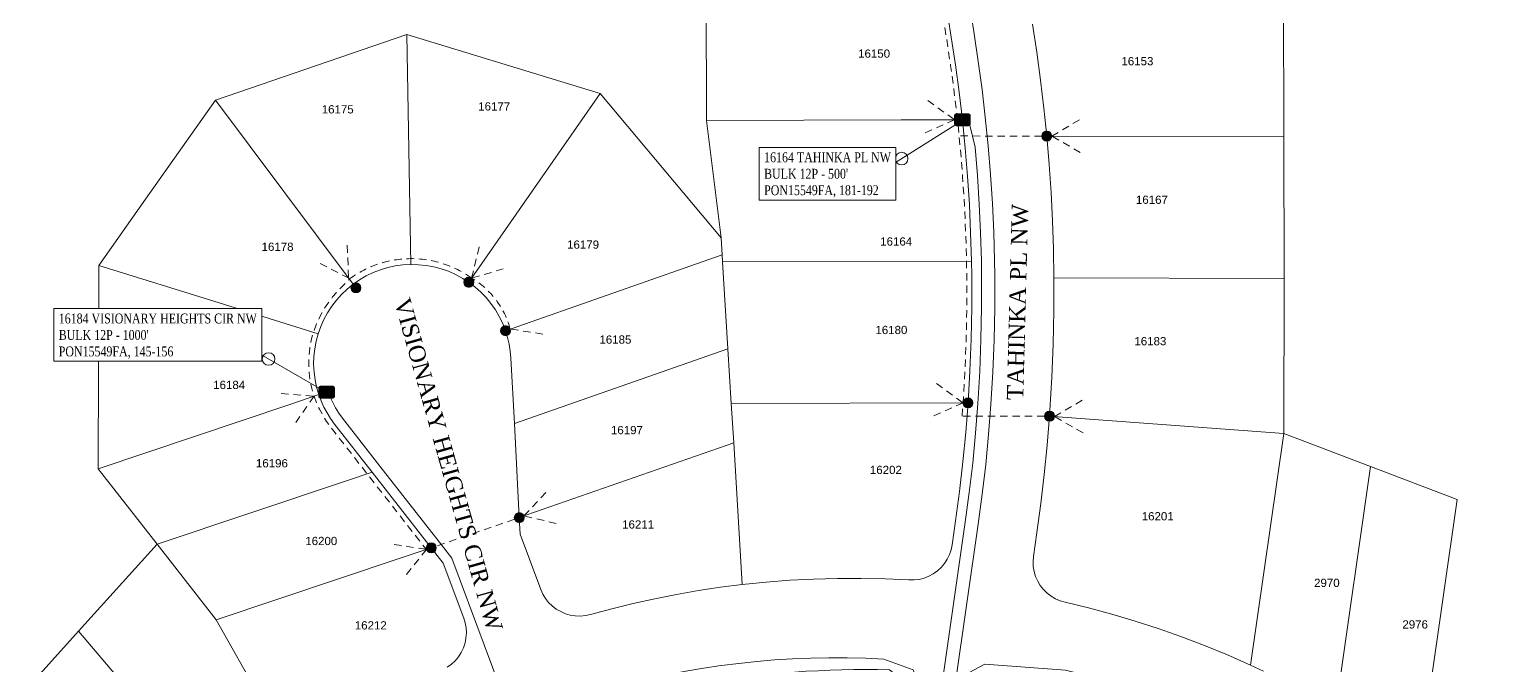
# Model space of a CAD drawing. Header units: feet. Extents: x 865220 to 2774701, y -2240498 to 961524.
# Drawn here: x 2764185 to 2765079, y 953571 to 953957 of the extents above; entities that cross this region are included whole.
import ezdxf
from ezdxf.enums import TextEntityAlignment as Align
from ezdxf.lldxf.tags import DXFTag

# ---------------------------------------------------------------- set-up
doc = ezdxf.new("R2010")
doc.units = ezdxf.units.FT
doc.header["$LTSCALE"] = 0.015
doc.header["$MEASUREMENT"] = 0
doc.linetypes.add('DASHED', pattern=[5, 3, -2])
for name, color, linetype, lineweight in [('144B', 112, '144B', 5), ('DROP BURIED', 7, 'DASHED', 5), ('Parcels', 7, 'Continuous', 0), ('PROP_TEL', 6, 'Continuous', 5), ('RUNNING LINE (UNDERGROUND)', 10, 'Continuous', 40), ('TAIL', 1, 'MST', 5), ('TERMINALS', 7, 'Continuous', 5)]:
    doc.layers.add(name, color=color, linetype=linetype, lineweight=lineweight)
for name, color, linetype in [('Scott County Addresses', 7, 'Continuous'), ('STREET NAME', 7, 'Continuous'), ('TELEPHONE STRUCT-PROP', 6, 'Continuous')]:
    doc.layers.add(name, color=color, linetype=linetype)
doc.styles.add('Dimensions 100', font='arial.ttf')
doc.styles.add('Line', font='txt.shx', dxfattribs={"height": 3})
doc.styles.add('SIMPLEX', font='times.ttf', dxfattribs={"width": 0.8})
doc.styles.get("Standard").update_dxf_attribs({"font": 'times.ttf'})
doc.styles.add('Utilities', font='arial.ttf', dxfattribs={"height": 2.5})
tags = doc.linetypes.add('144B', pattern='A,80,-5,["144B",Line,S=1.5,R=0,X=0,Y=-1.5],-24', length=109).pattern_tags.tags
tags[6] = DXFTag(74, 10)
tags = doc.linetypes.add('MST', pattern='A,5,-5,5,-5,["TAIL",Line,S=1.5,R=0,X=0,Y=-1.5],-20', length=40).pattern_tags.tags
tags[10] = DXFTag(74, 10)

# ---------------------------------------------------------------- blocks, each defined once
blk = doc.blocks.new('ACMAP_ANN_TEMPLATE_Scott County Address')
at = {"layer": 'Scott County Addresses', "style": 'Dimensions 100'}
blk.add_attdef('ScottCountyAddress', (0, 0), '', height=50, dxfattribs=at)
blk = doc.blocks.new('NEW HH')
at = {"ltscale": 40, "true_color": 0xffffff}
h = blk.add_hatch(color=7, dxfattribs=at)
h.dxf.hatch_style = 1
h.paths.add_polyline_path([(-0.061, -0.031, 0.414214), (-0.046, -0.046), (0.046, -0.046, 0.414214), (0.061, -0.031), (0.061, 0.031, 0.414214), (0.046, 0.046), (-0.046, 0.046, 0.414214), (-0.061, 0.031)])
at = {"layer": 'RUNNING LINE (UNDERGROUND)', "color": 6, "lineweight": 0, "const_width": 0.005, "flags": 128}
blk.add_lwpolyline([(-0.061, 0.031), (-0.061, -0.031, 0.414214), (-0.046, -0.046), (0.046, -0.046, 0.414214), (0.061, -0.031), (0.061, 0.031, 0.414214), (0.046, 0.046), (-0.046, 0.046, 0.414214)], format="xyb", close=True, dxfattribs=at)
at = {"layer": 'TELEPHONE STRUCT-PROP', "color": 18, "true_color": 0x000000, "style": 'Utilities'}
blk.add_text('HH', height=0.05, dxfattribs=at).set_placement((0, 0), align=Align.MIDDLE_CENTER)
blk = doc.blocks.new('Proposed FlowerPot')
at = {"lineweight": 5, "ltscale": 100, "true_color": 0xffffff}
h = blk.add_hatch(color=7, dxfattribs=at)
h.dxf.hatch_style = 1
h.paths.add_polyline_path([(-0.06, 0, 0.414214), (0, -0.06, 0.414214), (0.06, 0, 0.414214), (0, 0.06, 0.414214)])
at = {"lineweight": 5, "ltscale": 100}
blk.add_circle((0, 0), 0.0604, dxfattribs=at)
at = {"layer": 'RUNNING LINE (UNDERGROUND)', "color": 6, "lineweight": 5, "const_width": 0.00907, "flags": 128}
blk.add_lwpolyline([(-0.06, 0, -0.414214), (0, 0.06, -0.414214), (0.06, 0, -0.414214), (0, -0.06, -0.414214), (-0.06, 0)], format="xyb", dxfattribs=at)
at = {"color": 18, "linetype": 'ByBlock', "lineweight": 5, "ltscale": 100, "true_color": 0x000000, "style": 'Dimensions 100'}
blk.add_text('F', height=0.0744, dxfattribs=at).set_placement((-0.029, -0.037))
blk = doc.blocks.new('TERMINAL')
at = {"lineweight": 5, "ltscale": 0.5, "flags": 128}
blk.add_lwpolyline([(-0.07, -0.65), (-0.07, 44.75)], dxfattribs=at)
at = {"lineweight": 5, "ltscale": 0.5}
blk.add_circle((-0.07, 37.61), 3.83, dxfattribs=at)

msp = doc.modelspace()

# ---------------------------------------------------------------- linework, layer by layer
at = {"layer": '144B', "lineweight": 5, "ltscale": 100, "flags": 128}
msp.add_lwpolyline([(2765534.77, 953390.24), (2765529.08, 953384.73), (2765520.6, 953342.44), (2765475.86, 953346.85, 0.238595), (2765465.36, 953369.54), (2765371.21, 953385.64), (2765360.21, 953386.64), (2765349.48, 953394.6), (2765346.46, 953395.01), (2765343.37, 953395.48), (2765340.28, 953396), (2765337.2, 953396.58), (2765334.14, 953397.22), (2765331.09, 953397.91), (2765328.04, 953398.65), (2765325.02, 953399.44), (2765322, 953400.28), (2765319, 953401.18), (2765316.02, 953402.13), (2765313.06, 953403.14), (2765310.11, 953404.19), (2765307.18, 953405.29), (2765304.27, 953406.45), (2765301.38, 953407.66), (2765298.52, 953408.91), (2765295.67, 953410.22), (2765292.85, 953411.58), (2765290.8, 953412.61), (2765290.06, 953412.98), (2765287.28, 953414.44), (2765284.54, 953415.94), (2765281.82, 953417.49), (2765279.12, 953419.09), (2765276.46, 953420.73), (2765273.83, 953422.42), (2765271.22, 953424.16), (2765268.65, 953425.94), (2765266.11, 953427.76), (2765263.52, 953429.68), (2765219.73, 953462.9), (2765217.22, 953464.77), (2765214.61, 953466.64), (2765211.96, 953468.47), (2765209.28, 953470.26), (2765206.58, 953472), (2765203.84, 953473.69), (2765201.13, 953475.29), (2765200.44, 953475.69), (2765198.26, 953476.93), (2765195.45, 953478.46), (2765192.6, 953479.96), (2765189.73, 953481.4), (2765186.83, 953482.8), (2765183.9, 953484.14), (2765180.96, 953485.43), (2765177.99, 953486.67), (2765175, 953487.86), (2765171.99, 953489), (2765168.96, 953490.08), (2765165.91, 953491.11), (2765162.84, 953492.09), (2765159.76, 953493.01), (2765156.66, 953493.88), (2765153.55, 953494.7), (2765150.42, 953495.46), (2765147.29, 953496.17), (2765144.14, 953496.82), (2765140.97, 953497.41), (2765137.8, 953497.95), (2765134.62, 953498.44), (2765131.43, 953498.87), (2765128.24, 953499.24), (2765125.03, 953499.56), (2765121.83, 953499.82), (2765118.61, 953500.03), (2765115.4, 953500.18), (2765112.16, 953500.28), (2765108, 953500.31), (2765072.85, 953500.22), (2765072.87, 953495.45), (2765067.97, 953495.45), (2765063.08, 953495.45), (2765053.5, 953495.6), (2765044.09, 953496.03), (2765034.7, 953496.74), (2765025.33, 953497.75), (2765016.01, 953499.03), (2765005.49, 953500.83), (2764995.06, 953502.98), (2764984.71, 953505.49), (2764974.45, 953508.36), (2764964.2, 953511.61), (2764960.71, 953512.81), (2764952.09, 953515.97), (2764943.65, 953519.34), (2764934.64, 953523.27), (2764925.55, 953527.57), (2764917.77, 953531.33), (2764905.45, 953536.98), (2764892.96, 953542.33), (2764880.33, 953547.37), (2764867.58, 953552.1), (2764854.72, 953556.5), (2764841.75, 953560.58), (2764828.69, 953564.33), (2764815.08, 953567.87), (2764766.02, 953571.52), (2764729.28, 953551.72), (2764722.5, 953568.08), (2764704.63, 953574.55, 0.345504), (2764180.67, 953208.07), (2764185.34, 953195.79)], format="xyb", dxfattribs=at)
msp.add_lwpolyline([(2765534.77, 953390.24), (2765529.08, 953384.73), (2765520.6, 953342.44), (2765475.86, 953346.85, 0.238595), (2765465.36, 953369.54), (2765371.21, 953385.64), (2765360.21, 953386.64), (2765349.48, 953394.6), (2765346.46, 953395.01), (2765343.37, 953395.48), (2765340.28, 953396), (2765337.2, 953396.58), (2765334.14, 953397.22), (2765331.09, 953397.91), (2765328.04, 953398.65), (2765325.02, 953399.44), (2765322, 953400.28), (2765319, 953401.18), (2765316.02, 953402.13), (2765313.06, 953403.14), (2765310.11, 953404.19), (2765307.18, 953405.29), (2765304.27, 953406.45), (2765301.38, 953407.66), (2765298.52, 953408.91), (2765295.67, 953410.22), (2765292.85, 953411.58), (2765290.8, 953412.61), (2765290.06, 953412.98), (2765287.28, 953414.44), (2765284.54, 953415.94), (2765281.82, 953417.49), (2765279.12, 953419.09), (2765276.46, 953420.73), (2765273.83, 953422.42), (2765271.22, 953424.16), (2765268.65, 953425.94), (2765266.11, 953427.76), (2765263.52, 953429.68), (2765219.73, 953462.9), (2765217.22, 953464.77), (2765214.61, 953466.64), (2765211.96, 953468.47), (2765209.28, 953470.26), (2765206.58, 953472), (2765203.84, 953473.69), (2765201.13, 953475.29), (2765200.44, 953475.69), (2765198.26, 953476.93), (2765195.45, 953478.46), (2765192.6, 953479.96), (2765189.73, 953481.4), (2765186.83, 953482.8), (2765183.9, 953484.14), (2765180.96, 953485.43), (2765177.99, 953486.67), (2765175, 953487.86), (2765171.99, 953489), (2765168.96, 953490.08), (2765165.91, 953491.11), (2765162.84, 953492.09), (2765159.76, 953493.01), (2765156.66, 953493.88), (2765153.55, 953494.7), (2765150.42, 953495.46), (2765147.29, 953496.17), (2765144.14, 953496.82), (2765140.97, 953497.41), (2765137.8, 953497.95), (2765134.62, 953498.44), (2765131.43, 953498.87), (2765128.24, 953499.24), (2765125.03, 953499.56), (2765121.83, 953499.82), (2765118.61, 953500.03), (2765115.4, 953500.18), (2765112.16, 953500.28), (2765108, 953500.31), (2765072.85, 953500.22), (2765072.87, 953495.45), (2765067.97, 953495.45), (2765063.08, 953495.45), (2765053.5, 953495.6), (2765044.09, 953496.03), (2765034.7, 953496.74), (2765025.33, 953497.75), (2765016.01, 953499.03), (2765005.49, 953500.83), (2764995.06, 953502.98), (2764984.71, 953505.49), (2764974.45, 953508.36), (2764964.2, 953511.61), (2764960.71, 953512.81), (2764952.09, 953515.97), (2764943.65, 953519.34), (2764934.64, 953523.27), (2764925.55, 953527.57), (2764917.77, 953531.33), (2764905.45, 953536.98), (2764892.96, 953542.33), (2764880.33, 953547.37), (2764867.58, 953552.1), (2764854.72, 953556.5), (2764841.75, 953560.58), (2764828.69, 953564.33), (2764815.08, 953567.87), (2764766.02, 953571.52), (2764729.28, 953551.72), (2764722.5, 953568.08), (2764704.63, 953574.55, 0.345504), (2764180.67, 953208.07), (2764185.34, 953195.79)], format="xyb", dxfattribs=at)
at = {"layer": 'DROP BURIED', "lineweight": 5, "ltscale": 100, "flags": 128}
for points in [[(2764749.51, 953901.82), (2764747.55, 953918.54), (2764745.3, 953935.19), (2764742.76, 953951.83), (2764740.94, 953963.78), (2764739.31, 953975.77), (2764737.88, 953987.79), (2764737.47, 953991.73), (2764735.93, 954008.16), (2764734.76, 954024.62), (2764733.97, 954041.12), (2764733.55, 954057.62), (2764733.53, 954064.69)], [(2764752.24, 953722.11), (2764752.88, 953730.4), (2764754.02, 953749.69), (2764754.77, 953769), (2764755.13, 953788.32), (2764755.11, 953807.66), (2764754.98, 953816.12), (2764754.49, 953833.31), (2764753.7, 953850.47), (2764752.6, 953867.62), (2764751.2, 953884.74), (2764749.5, 953901.87)], [(2764800.71, 953892.25), (2764750.45, 953892.34)], [(2764427.25, 953640.26), (2764391.33, 953686.22), (2764368.44, 953715.51), (2764365.96, 953718.93), (2764363.68, 953722.55), (2764361.65, 953726.32), (2764359.88, 953730.22), (2764358.38, 953734.24), (2764357, 953738.96), (2764355.99, 953743.78), (2764355.37, 953748.67), (2764355.12, 953753.59), (2764355.26, 953758.51), (2764355.79, 953763.41), (2764356.69, 953768.25), (2764357.97, 953773.01), (2764359.62, 953777.65), (2764361.63, 953782.15), (2764363.98, 953786.48), (2764366.67, 953790.61), (2764369.67, 953794.52), (2764372.96, 953798.18), (2764379.99, 953805.52)], [(2764802.4, 953722.11), (2764752.18, 953722.11)], [(2764480.27, 953659.43), (2764432.47, 953643.08)]]:
    msp.add_lwpolyline(points, dxfattribs=at)
at = {"layer": 'DROP BURIED', "lineweight": 5, "ltscale": 100}
for points in [[(2764731.43, 953913.93), (2764747.61, 953902.17), (2764729.34, 953894.04)], [(2764824.15, 953882.37), (2764806.75, 953892.24), (2764824, 953902.37)], [(2764378.46, 953825.92), (2764379.41, 953805.95), (2764361.63, 953815.11)], [(2764473.35, 953811.59), (2764454.16, 953805.95), (2764458.87, 953825.39)], [(2764497.37, 953771.97), (2764477.6, 953775.03)], [(2764338.43, 953735.92), (2764358.36, 953734.22), (2764346.92, 953717.81)], [(2764736.69, 953741.95), (2764752.86, 953730.19), (2764734.59, 953722.06)], [(2764825.83, 953712.02), (2764808.44, 953721.89), (2764825.69, 953732.02)], [(2764505.46, 953656.97), (2764485.97, 953661.46), (2764499.6, 953676.09)], [(2764406.98, 953644.23), (2764426.74, 953641.14), (2764414.18, 953625.57)]]:
    msp.add_lwpolyline(points, dxfattribs=at)
at = {"layer": 'DROP BURIED', "lineweight": 5, "ltscale": 100, "flags": 128}
for points in [[(2764454.16, 953805.95, 0.325549), (2764379.99, 953805.52)], [(2764477.6, 953775.03, 0.197492), (2764454.16, 953805.95)]]:
    msp.add_lwpolyline(points, format="xyb", dxfattribs=at)
at = {"layer": 'Parcels', "lineweight": 5}
for p, q in [((2764596.71, 953987.72), (2764596.95, 953901.73)), ((2764947.65, 953977.8), (2764947.89, 953891.81)), ((2764795.09, 953960.25), (2764797.67, 953943.3)), ((2764298.44, 953914.09), (2764414.74, 953953.9)), ((2764417.1, 953814.24), (2764414.74, 953953.9)), ((2764532.32, 953918.05), (2764414.74, 953953.9)), ((2764797.67, 953943.3), (2764799.98, 953926.32)), ((2764799.98, 953926.32), (2764802, 953909.3)), ((2764255.93, 953853.95), (2764298.44, 953914.09)), ((2764382.16, 953802.28), (2764298.44, 953914.09)), ((2764452.43, 953803.47), (2764532.32, 953918.05)), ((2764605.83, 953830.46), (2764532.32, 953918.05)), ((2764532.32, 953918.05), (2764532.32, 953918.05)), ((2764532.32, 953918.05), (2764605.83, 953830.46)), ((2764802, 953909.3), (2764803.73, 953892.25)), ((2764596.95, 953901.73), (2764715.21, 953902.06)), ((2764596.95, 953901.73), (2764605.83, 953830.46)), ((2764605.83, 953830.46), (2764596.95, 953901.73)), ((2764715.21, 953902.06), (2764752.49, 953902.17)), ((2764752.49, 953902.17), (2764752.49, 953902.17)), ((2764803.73, 953892.25), (2764805.19, 953875.09)), ((2764803.73, 953892.25), (2764947.89, 953891.81)), ((2764948.13, 953805.82), (2764947.89, 953891.81)), ((2764947.89, 953891.81), (2764947.89, 953891.81)), ((2764805.19, 953875.09), (2764806.36, 953857.9)), ((2764255.93, 953853.95), (2764227.49, 953813.7)), ((2764806.36, 953857.9), (2764807.23, 953840.69)), ((2764807.23, 953840.69), (2764807.82, 953823.47)), ((2764605.83, 953830.46), (2764606.47, 953820.06)), ((2764605.83, 953830.46), (2764605.83, 953830.46)), ((2764807.82, 953823.47), (2764808.12, 953806.25)), ((2764407.77, 953813.35), (2764412.42, 953813.98)), ((2764412.42, 953813.98), (2764417.1, 953814.24)), ((2764417.1, 953814.24), (2764417.1, 953814.24)), ((2764417.1, 953814.24), (2764421.79, 953814.14)), ((2764421.79, 953814.14), (2764426.46, 953813.67)), ((2764474.75, 953774.04), (2764606.47, 953820.06)), ((2764606.47, 953820.06), (2764474.75, 953774.04)), ((2764606.47, 953820.06), (2764606.73, 953815.77)), ((2764606.73, 953815.77), (2764757.98, 953816.19)), ((2764606.73, 953815.77), (2764609.95, 953763.02)), ((2764606.73, 953815.77), (2764606.73, 953815.77)), ((2764227.07, 953690.2), (2764227.49, 953813.7)), ((2764300.64, 953790.89), (2764227.49, 953813.7)), ((2764386.02, 953804.94), (2764390.08, 953807.3)), ((2764390.08, 953807.3), (2764394.31, 953809.32)), ((2764394.31, 953809.32), (2764398.68, 953811.02)), ((2764398.68, 953811.02), (2764403.18, 953812.36)), ((2764403.18, 953812.36), (2764407.77, 953813.35)), ((2764426.46, 953813.67), (2764431.08, 953812.83)), ((2764431.08, 953812.83), (2764435.61, 953811.64)), ((2764435.61, 953811.64), (2764440.04, 953810.1)), ((2764440.04, 953810.1), (2764444.34, 953808.21)), ((2764444.34, 953808.21), (2764448.48, 953806)), ((2764448.48, 953806), (2764452.43, 953803.47)), ((2764808.12, 953806.25), (2764808.11, 953786.08)), ((2764808.12, 953806.25), (2764948.13, 953805.82)), ((2764947.84, 953711.67), (2764948.13, 953805.82)), ((2764948.13, 953805.82), (2764948.13, 953805.82)), ((2764378.51, 953799.32), (2764382.16, 953802.28)), ((2764382.16, 953802.28), (2764386.02, 953804.94)), ((2764382.16, 953802.28), (2764382.16, 953802.28)), ((2764452.43, 953803.47), (2764456.17, 953800.64)), ((2764456.17, 953800.64), (2764459.68, 953797.52)), ((2764459.68, 953797.52), (2764462.93, 953794.14)), ((2764300.64, 953790.89), (2764360.84, 953772.12)), ((2764462.93, 953794.14), (2764465.91, 953790.52)), ((2764465.91, 953790.52), (2764468.6, 953786.67)), ((2764468.6, 953786.67), (2764470.98, 953782.63)), ((2764470.98, 953782.63), (2764473.03, 953778.41)), ((2764473.03, 953778.41), (2764474.75, 953774.04)), ((2764808.11, 953786.08), (2764807.69, 953765.92)), ((2764474.75, 953774.04), (2764476.01, 953769.98)), ((2764476.01, 953769.98), (2764476.98, 953765.84)), ((2764476.98, 953765.84), (2764477.65, 953761.64)), ((2764477.65, 953761.64), (2764478.02, 953757.4)), ((2764480.11, 953717.66), (2764609.95, 953763.02)), ((2764609.95, 953763.02), (2764611.97, 953729.79)), ((2764807.69, 953765.92), (2764806.88, 953745.77)), ((2764478.02, 953757.4), (2764480.11, 953717.66)), ((2764806.88, 953745.77), (2764805.67, 953725.64)), ((2764344.19, 953729.47), (2764361.23, 953735.18)), ((2764344.19, 953729.47), (2764227.07, 953690.2)), ((2764227.07, 953690.2), (2764344.19, 953729.47)), ((2764611.97, 953729.79), (2764755.88, 953730.19)), ((2764611.97, 953729.79), (2764613.43, 953705.98)), ((2764613.43, 953705.98), (2764611.97, 953729.79)), ((2764611.97, 953729.79), (2764611.97, 953729.79)), ((2764755.88, 953730.19), (2764755.88, 953730.19)), ((2764805.67, 953725.64), (2764805.42, 953722.11)), ((2764480.11, 953717.66), (2764483.11, 953660.46)), ((2764805.42, 953722.11), (2764803.97, 953704.39)), ((2764807.81, 953721.94), (2764805.42, 953722.11)), ((2764805.42, 953722.11), (2764807.81, 953721.94)), ((2764807.81, 953721.94), (2764947.84, 953711.67)), ((2764947.84, 953711.67), (2764927.62, 953570.86)), ((2764927.62, 953570.86), (2764947.84, 953711.67)), ((2764947.84, 953711.67), (2764947.84, 953711.67)), ((2764947.84, 953711.67), (2765000.51, 953691.6)), ((2764613.43, 953705.98), (2764483.11, 953660.46)), ((2764618.68, 953619.81), (2764613.43, 953705.98)), ((2764803.97, 953704.39), (2764802.21, 953686.7)), ((2764262.98, 953644.24), (2764227.07, 953690.2)), ((2764979.97, 953548.52), (2765000.51, 953691.6)), ((2765053.19, 953671.53), (2765000.51, 953691.6)), ((2765000.51, 953691.6), (2765000.51, 953691.6)), ((2764377.41, 953682.61), (2764262.98, 953644.24)), ((2764262.98, 953644.24), (2764377.41, 953682.61)), ((2764393.7, 953688.07), (2764377.41, 953682.61)), ((2764802.21, 953686.7), (2764800.14, 953669.04)), ((2765053.19, 953671.53), (2765033.88, 953537.02)), ((2764800.14, 953669.04), (2764797.77, 953651.42)), ((2764483.11, 953660.46), (2764483.64, 953650.4)), ((2764262.98, 953644.24), (2764215.22, 953591.47)), ((2764262.98, 953644.24), (2764298.89, 953598.28)), ((2764483.64, 953650.4), (2764496.17, 953616.88)), ((2764797.77, 953651.42), (2764795.69, 953636.94)), ((2764410.64, 953635.75), (2764298.89, 953598.28)), ((2764298.89, 953598.28), (2764410.64, 953635.75)), ((2764429.61, 953642.11), (2764410.64, 953635.75)), ((2764410.64, 953635.75), (2764429.61, 953642.11)), ((2764429.61, 953642.11), (2764429.61, 953642.11)), ((2764741.52, 953632.62), (2764743.21, 953635.22)), ((2764743.21, 953635.22), (2764744.56, 953638.01)), ((2764744.56, 953638.01), (2764745.56, 953640.94)), ((2764745.56, 953640.94), (2764746.19, 953643.97)), ((2764795.69, 953636.94), (2764795.44, 953633.84)), ((2764732.01, 953624.87), (2764734.73, 953626.35)), ((2764734.73, 953626.35), (2764737.25, 953628.15)), ((2764737.25, 953628.15), (2764739.52, 953630.26)), ((2764739.52, 953630.26), (2764741.52, 953632.62)), ((2764795.44, 953633.84), (2764795.57, 953630.75)), ((2764795.57, 953630.75), (2764796.09, 953627.69)), ((2764796.09, 953627.69), (2764796.98, 953624.72)), ((2764592.03, 953616.12), (2764605.33, 953618.12)), ((2764605.33, 953618.12), (2764618.68, 953619.81)), ((2764618.68, 953619.81), (2764633.1, 953621.28)), ((2764618.68, 953619.81), (2764618.68, 953619.81)), ((2764633.1, 953621.28), (2764647.55, 953622.39)), ((2764647.55, 953622.39), (2764662.02, 953623.15)), ((2764662.02, 953623.15), (2764676.5, 953623.54)), ((2764676.5, 953623.54), (2764690.99, 953623.58)), ((2764690.99, 953623.58), (2764705.48, 953623.25)), ((2764705.48, 953623.25), (2764719.96, 953622.57)), ((2764719.96, 953622.57), (2764723.06, 953622.58)), ((2764723.06, 953622.58), (2764726.13, 953622.97)), ((2764726.13, 953622.97), (2764729.13, 953623.73)), ((2764729.13, 953623.73), (2764732.01, 953624.87)), ((2764796.98, 953624.72), (2764798.24, 953621.89)), ((2764798.24, 953621.89), (2764799.83, 953619.23)), ((2764799.83, 953619.23), (2764801.74, 953616.79)), ((2764496.17, 953616.88), (2764497.44, 953614.05)), ((2764497.44, 953614.05), (2764499.04, 953611.4)), ((2764499.04, 953611.4), (2764500.96, 953608.97)), ((2764500.96, 953608.97), (2764503.16, 953606.79)), ((2764552.44, 953608.31), (2764565.58, 953611.22)), ((2764565.58, 953611.22), (2764578.77, 953613.82)), ((2764578.77, 953613.82), (2764592.03, 953616.12)), ((2764801.74, 953616.79), (2764803.94, 953614.6)), ((2764803.94, 953614.6), (2764806.39, 953612.7)), ((2764806.39, 953612.7), (2764809.06, 953611.12)), ((2764809.06, 953611.12), (2764811.9, 953609.89)), ((2764811.9, 953609.89), (2764814.88, 953609.01)), ((2764814.88, 953609.01), (2764829.17, 953605.56)), ((2764503.16, 953606.79), (2764505.62, 953604.91)), ((2764505.62, 953604.91), (2764508.29, 953603.34)), ((2764508.29, 953603.34), (2764511.14, 953602.11)), ((2764511.14, 953602.11), (2764514.12, 953601.25)), ((2764514.12, 953601.25), (2764517.18, 953600.76)), ((2764517.18, 953600.76), (2764520.27, 953600.65)), ((2764520.27, 953600.65), (2764523.36, 953600.93)), ((2764523.36, 953600.93), (2764526.39, 953601.59)), ((2764526.39, 953601.59), (2764539.38, 953605.1)), ((2764539.38, 953605.1), (2764552.44, 953608.31)), ((2764829.17, 953605.56), (2764843.37, 953601.76)), ((2764843.37, 953601.76), (2764857.47, 953597.59)), ((2764171.34, 953542.99), (2764215.22, 953591.47)), ((2764306.66, 953484.18), (2764215.22, 953591.47)), ((2764298.89, 953598.28), (2764346.19, 953515.04)), ((2764346.19, 953515.04), (2764298.89, 953598.28)), ((2764298.89, 953598.28), (2764298.89, 953598.28)), ((2764450.24, 953596.45), (2764449.35, 953599.37)), ((2764450.77, 953593.43), (2764450.24, 953596.45)), ((2764450.93, 953590.38), (2764450.77, 953593.43)), ((2764857.47, 953597.59), (2764871.46, 953593.07)), ((2764871.46, 953593.07), (2764885.33, 953588.2)), ((2764449.16, 953581.41), (2764450.12, 953584.32)), ((2764450.12, 953584.32), (2764450.71, 953587.32)), ((2764450.71, 953587.32), (2764450.93, 953590.38)), ((2764885.33, 953588.2), (2764899.58, 953582.79)), ((2764899.58, 953582.79), (2764913.68, 953577.01)), ((2764441.87, 953571.36), (2764444.15, 953573.51)), ((2764444.15, 953573.51), (2764446.15, 953575.92)), ((2764446.15, 953575.92), (2764447.83, 953578.57)), ((2764447.83, 953578.57), (2764449.16, 953581.41)), ((2764913.68, 953577.01), (2764927.62, 953570.86)), ((2764439.33, 953569.51), (2764441.87, 953571.36)), ((2764927.62, 953570.86), (2764935.57, 953567.15))]:
    msp.add_line(p, q, dxfattribs=at)
for points in [[(2764746.19, 953643.97), (2764748.28, 953658.52), (2764750.68, 953676.38), (2764752.74, 953694.29), (2764754.47, 953712.23), (2764755.88, 953730.19), (2764757.01, 953749.54), (2764757.76, 953768.91), (2764758.13, 953788.3), (2764758.11, 953807.68), (2764757.98, 953816.19), (2764757.49, 953833.42), (2764756.7, 953850.64), (2764755.6, 953867.84), (2764754.19, 953885.01), (2764752.49, 953902.17), (2764750.52, 953918.91), (2764748.27, 953935.62), (2764745.73, 953952.28), (2764743.91, 953964.2)], [(2764449.35, 953599.37), (2764436.81, 953632.89), (2764429.61, 953642.11), (2764393.7, 953688.07), (2764393.7, 953688.07), (2764370.84, 953717.32), (2764368.44, 953720.61), (2764366.27, 953724.06), (2764364.34, 953727.65), (2764362.66, 953731.37), (2764361.23, 953735.18), (2764359.92, 953739.69), (2764358.96, 953744.28), (2764358.36, 953748.93), (2764358.12, 953753.62), (2764358.26, 953758.31), (2764358.76, 953762.98), (2764359.62, 953767.59), (2764360.84, 953772.12), (2764360.84, 953772.12), (2764362.41, 953776.54), (2764364.32, 953780.82), (2764366.56, 953784.95), (2764369.12, 953788.88), (2764371.97, 953792.6), (2764375.11, 953796.09), (2764378.51, 953799.32)]]:
    msp.add_lwpolyline(points, dxfattribs=at)
at = {"layer": 'TAIL', "lineweight": 5, "ltscale": 100, "flags": 128}
for points in [[(2764733.1, 953549.17), (2764748.14, 953559.03), (2764762.15, 953656.59), (2764764.57, 953674.65), (2764766.66, 953692.81), (2764768.42, 953711.01), (2764769.84, 953729.24), (2764771, 953748.86), (2764771.76, 953768.51), (2764772.13, 953788.17), (2764772.11, 953807.79), (2764771.98, 953816.5), (2764771.48, 953833.94), (2764770.68, 953851.41), (2764769.56, 953868.85), (2764768.14, 953886.28), (2764766.4, 953903.67), (2764764.41, 953920.66), (2764762.13, 953937.61), (2764759.57, 953954.39), (2764757.77, 953966.2), (2764756.17, 953977.92), (2764754.78, 953989.69), (2764754.38, 953993.42), (2764752.87, 954009.55), (2764751.73, 954025.63), (2764750.96, 954041.74), (2764750.55, 954057.86), (2764750.51, 954073.99), (2764750.77, 954088.08), (2764751.31, 954102.16), (2764752.14, 954116.24), (2764753.24, 954130.29), (2764754.62, 954144.33), (2764756.28, 954158.32), (2764758.4, 954173.53), (2764760.85, 954188.69), (2764763.62, 954203.79), (2764766.76, 954219.02), (2764768.6, 954228.25), (2764761.81, 954242.93)], [(2764733.1, 953549.17), (2764740.18, 953559.85), (2764754.22, 953657.69), (2764756.63, 953675.64), (2764758.71, 953693.65), (2764760.45, 953711.7), (2764761.86, 953729.78), (2764763.01, 953749.25), (2764763.76, 953768.74), (2764764.13, 953788.24), (2764764.11, 953807.73), (2764763.98, 953816.32), (2764763.49, 953833.64), (2764762.69, 953850.97), (2764761.58, 953868.27), (2764760.17, 953885.56), (2764757.01, 953898.86)]]:
    msp.add_lwpolyline(points, dxfattribs=at)
msp.add_lwpolyline([(2764367.17, 953736.43), (2764368.21, 953733.66), (2764369.72, 953730.32), (2764371.46, 953727.09), (2764373.41, 953723.98), (2764375.63, 953720.93), (2764398.42, 953691.76), (2764434.34, 953645.8), (2764442.11, 953635.86), (2764481.52, 953530.47, -0.093078), (2764708.19, 953568.07), (2764729.28, 953551.72)], format="xyb", dxfattribs=at)

# ---------------------------------------------------------------- block references
at = {"layer": 'PROP_TEL', "lineweight": 5}
for name, p, xscale, yscale, zscale in [('NEW HH', (2764752.49, 953902.17), 80, 80, 80), ('Proposed FlowerPot', (2764803.73, 953892.25), 50, 50, 50), ('Proposed FlowerPot', (2764452.43, 953803.47), 50, 50, 50), ('Proposed FlowerPot', (2764383.83, 953800.06), 50, 50, 50), ('Proposed FlowerPot', (2764474.75, 953774.04), 50, 50, 50), ('NEW HH', (2764366.02, 953736.69), 80, 80, 80), ('Proposed FlowerPot', (2764755.88, 953730.19), 50, 50, 50), ('Proposed FlowerPot', (2764805.42, 953722.11), 50, 50, 50), ('Proposed FlowerPot', (2764483.11, 953660.46), 50, 50, 50), ('Proposed FlowerPot', (2764429.61, 953642.11), 50, 50, 50)]:
    msp.add_blockref(name, p, dxfattribs=dict(at, xscale=xscale, yscale=yscale, zscale=zscale))
at = {"layer": 'Scott County Addresses', "lineweight": 5, "xscale": 0.1, "yscale": 0.1, "zscale": 0.1}
for p, values in [((2764689.08, 953939.89), {'ScottCountyAddress': '16150'}), ((2764849.14, 953935.28), {'ScottCountyAddress': '16153'}), ((2764363.04, 953906.03), {'ScottCountyAddress': '16175'}), ((2764857.95, 953851.09), {'ScottCountyAddress': '16167'}), ((2764326.48, 953822.54), {'ScottCountyAddress': '16178'}), ((2764512.19, 953823.84), {'ScottCountyAddress': '16179'}), ((2764531.85, 953766.14), {'ScottCountyAddress': '16185'}), ((2764699.6, 953771.98), {'ScottCountyAddress': '16180'}), ((2764857.01, 953765.17), {'ScottCountyAddress': '16183'}), ((2764297.06, 953738.59), {'ScottCountyAddress': '16184'}), ((2764538.84, 953711.15), {'ScottCountyAddress': '16197'}), ((2764323.04, 953690.99), {'ScottCountyAddress': '16196'}), ((2764696.24, 953686.96), {'ScottCountyAddress': '16202'}), ((2764861.48, 953658.79), {'ScottCountyAddress': '16201'}), ((2764545.64, 953653.8), {'ScottCountyAddress': '16211'}), ((2764353.06, 953643.78), {'ScottCountyAddress': '16200'}), ((2764966.25, 953618.34), {'ScottCountyAddress': '2970'}), ((2764383.14, 953592.53), {'ScottCountyAddress': '16212'}), ((2765019.91, 953593.08), {'ScottCountyAddress': '2976'})]:
    msp.add_blockref('ACMAP_ANN_TEMPLATE_Scott County Address', p, dxfattribs=at).add_auto_attribs(values)
at = {"layer": 'Scott County Addresses', "lineweight": 5}
ref = msp.add_blockref('ACMAP_ANN_TEMPLATE_Scott County Address', (2764451.09, 953876.93), dxfattribs=dict(at, xscale=0.1, yscale=0.1, zscale=0.1))
ref.add_attrib('ScottCountyAddress', '16177', (2764458.17, 953907.81), dxfattribs={"height": 5, "style": 'Dimensions 100'})
ref = msp.add_blockref('ACMAP_ANN_TEMPLATE_Scott County Address', (2764706.05, 953863.69), dxfattribs=dict(at, xscale=0.1, yscale=0.1, zscale=0.1))
ref.add_attrib('ScottCountyAddress', '16164', (2764702.51, 953825.74), dxfattribs={"height": 5, "style": 'Dimensions 100'})
at = {"layer": 'TERMINALS', "lineweight": 5, "ltscale": 0.5}
for p, rotation in [((2764747.37, 953898.58), 122.0381478058639), ((2764363.36, 953738.11), 59.99999999999999)]:
    msp.add_blockref('TERMINAL', p, dxfattribs=dict(at, rotation=rotation))

# ---------------------------------------------------------------- texts
at = {"layer": 'STREET NAME', "lineweight": 5, "ltscale": 40, "char_height": 10, "attachment_point": 1}
for s, insert, rotation in [('TAHINKA PL NW', (2764779.44, 953731.99), 88.51464), ('VISIONARY HEIGHTS CIR NW', (2764416.54, 953794.86), 285.71846)]:
    msp.add_mtext(s, dxfattribs=dict(at, insert=insert, rotation=rotation))

# ---------------------------------------------------------------- next in the draw order: texts
at = {"layer": 'TERMINALS', "lineweight": 5, "ltscale": 0.5, "char_height": 6, "attachment_point": 1, "style": 'SIMPLEX', "bg_fill": 19, "box_fill_scale": 1.5, "bg_fill_color": 256, "bg_fill_transparency": 0}
for s, insert in [("16164 TAHINKA PL NW\\PBULK 12P - 500'\\PPON15549FA, 181-192", (2764631.93, 953882.39)), ("16184 VISIONARY HEIGHTS CIR NW\\PBULK 12P - 1000'\\PPON15549FA, 145-156", (2764203.17, 953784.45))]:
    msp.add_mtext(s, dxfattribs=dict(at, insert=insert))

doc.saveas('drawing.dxf')
